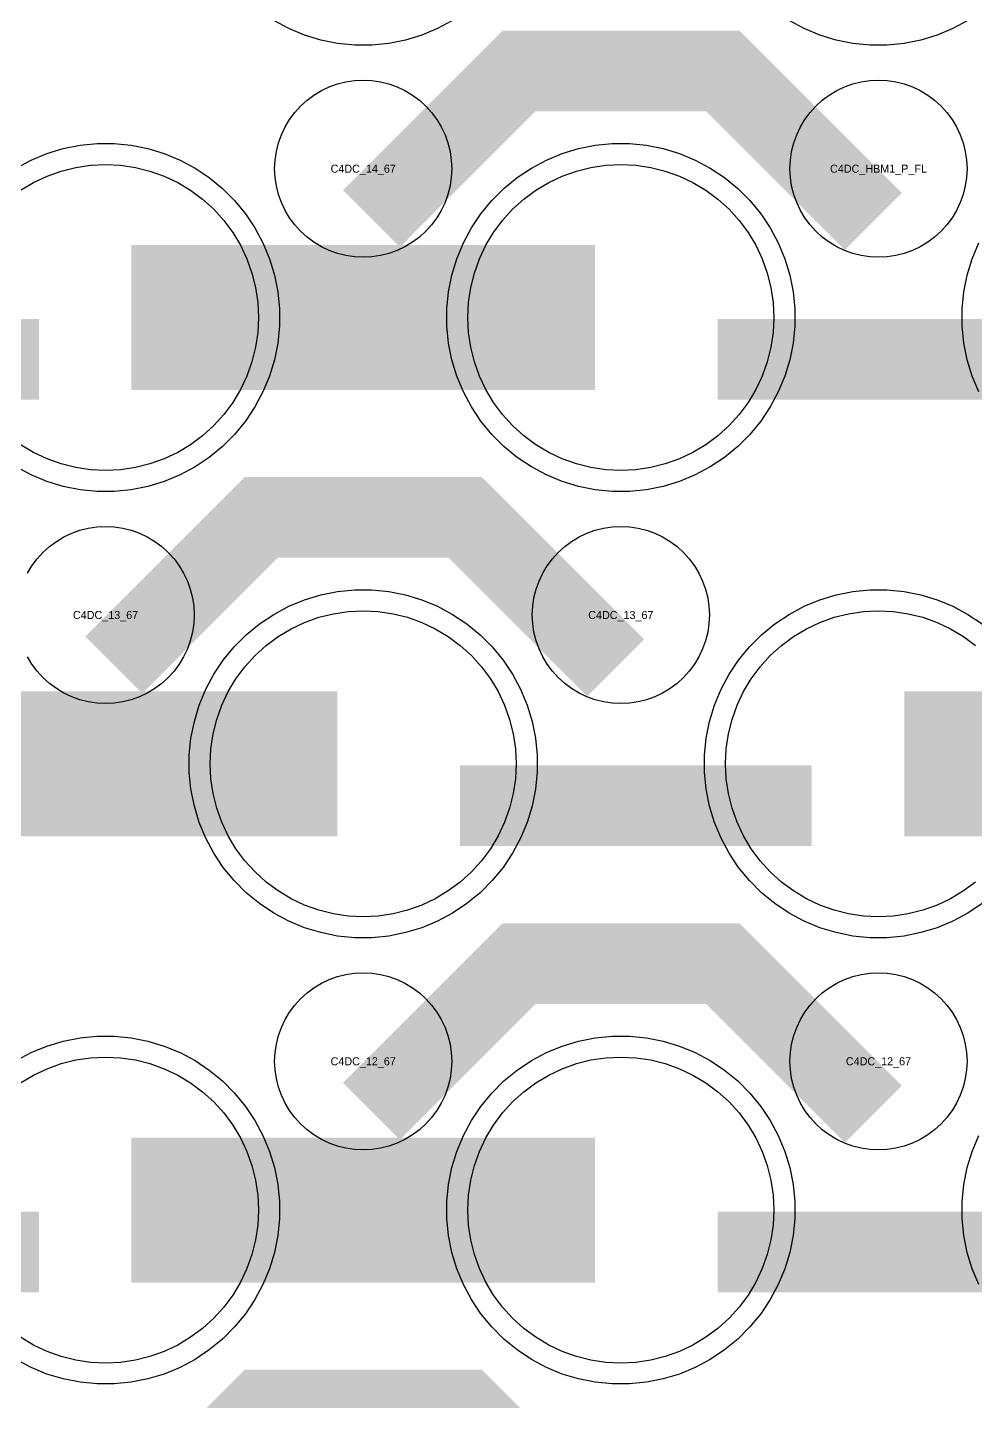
# Model space of a CAD drawing. Extents: x -11880 to 11880, y -14992 to 14992.
# Drawn here: x 9415.8 to 9710.1, y -13236.2 to -12809.6 of the extents above; entities that cross this region are included whole.
import ezdxf
from ezdxf.enums import TextEntityAlignment as Align

# ---------------------------------------------------------------- set-up
doc = ezdxf.new("R2010")
doc.units = 0
doc.header["$MEASUREMENT"] = 0
for name, color, linetype in [('GDS_775_DT_237', 138, 'CONTINUOUS'), ('RDL1_FS', 34, 'CONTINUOUS'), ('RDL_BS', 160, 'CONTINUOUS')]:
    doc.layers.add(name, color=color, linetype=linetype)

msp = doc.modelspace()

# ---------------------------------------------------------------- linework, layer by layer
at = {"layer": 'RDL1_FS', "color": 241, "true_color": 0xf7abae}
msp.add_lwpolyline([(9413.605, -12860.163), (9417.605, -12857.765), (9421.819, -12855.773), (9426.209, -12854.201), (9430.732, -12853.069), (9435.343, -12852.385), (9440, -12852.156), (9444.657, -12852.385), (9449.268, -12853.069), (9453.791, -12854.201), (9458.181, -12855.773), (9462.395, -12857.765), (9466.395, -12860.163), (9470.14, -12862.941), (9473.594, -12866.071), (9476.724, -12869.525), (9479.502, -12873.27), (9481.9, -12877.27), (9483.892, -12881.484), (9485.464, -12885.874), (9486.596, -12890.397), (9487.28, -12895.008), (9487.509, -12899.665), (9487.28, -12904.322), (9486.596, -12908.933), (9485.464, -12913.456), (9483.892, -12917.846), (9481.9, -12922.06), (9479.502, -12926.06), (9476.724, -12929.805), (9473.594, -12933.259), (9470.14, -12936.389), (9466.395, -12939.167), (9462.395, -12941.565), (9458.181, -12943.557), (9453.791, -12945.129), (9449.268, -12946.261), (9444.657, -12946.945), (9440, -12947.174), (9435.343, -12946.945), (9430.732, -12946.261), (9426.209, -12945.129), (9421.819, -12943.557), (9417.605, -12941.565), (9413.605, -12939.167)], dxfattribs=at)
msp.add_lwpolyline([(9600, -12947.174), (9595.343, -12946.945), (9590.732, -12946.261), (9586.209, -12945.129), (9581.819, -12943.557), (9577.605, -12941.565), (9573.605, -12939.167), (9569.86, -12936.389), (9566.406, -12933.259), (9563.276, -12929.805), (9560.498, -12926.06), (9558.1, -12922.06), (9556.108, -12917.846), (9554.536, -12913.456), (9553.404, -12908.933), (9552.72, -12904.322), (9552.491, -12899.665), (9552.72, -12895.008), (9553.404, -12890.397), (9554.536, -12885.874), (9556.108, -12881.484), (9558.1, -12877.27), (9560.498, -12873.27), (9563.276, -12869.525), (9566.406, -12866.071), (9569.86, -12862.941), (9573.605, -12860.163), (9577.605, -12857.765), (9581.819, -12855.773), (9586.209, -12854.201), (9590.732, -12853.069), (9595.343, -12852.385), (9600, -12852.156), (9604.657, -12852.385), (9609.268, -12853.069), (9613.791, -12854.201), (9618.181, -12855.773), (9622.395, -12857.765), (9626.395, -12860.163), (9630.14, -12862.941), (9633.594, -12866.071), (9636.724, -12869.525), (9639.502, -12873.27), (9641.9, -12877.27), (9643.892, -12881.484), (9645.464, -12885.874), (9646.596, -12890.397), (9647.28, -12895.008), (9647.509, -12899.665), (9647.28, -12904.322), (9646.596, -12908.933), (9645.464, -12913.456), (9643.892, -12917.846), (9641.9, -12922.06), (9639.502, -12926.06), (9636.724, -12929.805), (9633.594, -12933.259), (9630.14, -12936.389), (9626.395, -12939.167), (9622.395, -12941.565), (9618.181, -12943.557), (9613.791, -12945.129), (9609.268, -12946.261), (9604.657, -12946.945)], close=True, dxfattribs=at)
for points in [[(9448.002, -12899.665, 45, 45, 0), (9520.002, -12899.665, 45, 45, 0)], [(9520.002, -12899.665, 45, 45, 0), (9592.002, -12899.665, 45, 45, 0)]]:
    msp.add_lwpolyline(points, format="xyseb", dxfattribs=at)
at = {"layer": 'RDL1_FS'}
for points in [[(9520, -13085.739), (9515.343, -13085.51), (9510.732, -13084.826), (9506.209, -13083.694), (9501.819, -13082.122), (9497.605, -13080.13), (9493.605, -13077.732), (9489.86, -13074.954), (9486.406, -13071.824), (9483.276, -13068.37), (9480.498, -13064.625), (9478.1, -13060.625), (9476.108, -13056.411), (9474.536, -13052.021), (9473.404, -13047.498), (9472.72, -13042.887), (9472.491, -13038.23), (9472.72, -13033.573), (9473.404, -13028.962), (9474.536, -13024.439), (9476.108, -13020.049), (9478.1, -13015.835), (9480.498, -13011.835), (9483.276, -13008.09), (9486.406, -13004.636), (9489.86, -13001.506), (9493.605, -12998.728), (9497.605, -12996.33), (9501.819, -12994.338), (9506.209, -12992.766), (9510.732, -12991.634), (9515.343, -12990.95), (9520, -12990.721), (9524.657, -12990.95), (9529.268, -12991.634), (9533.791, -12992.766), (9538.181, -12994.338), (9542.395, -12996.33), (9546.395, -12998.728), (9550.14, -13001.506), (9553.594, -13004.636), (9556.724, -13008.09), (9559.502, -13011.835), (9561.9, -13015.835), (9563.892, -13020.049), (9565.464, -13024.439), (9566.596, -13028.962), (9567.28, -13033.573), (9567.509, -13038.23), (9567.28, -13042.887), (9566.596, -13047.498), (9565.464, -13052.021), (9563.892, -13056.411), (9561.9, -13060.625), (9559.502, -13064.625), (9556.724, -13068.37), (9553.594, -13071.824), (9550.14, -13074.954), (9546.395, -13077.732), (9542.395, -13080.13), (9538.181, -13082.122), (9533.791, -13083.694), (9529.268, -13084.826), (9524.657, -13085.51)], [(9600, -13224.304), (9595.343, -13224.075), (9590.732, -13223.391), (9586.209, -13222.259), (9581.819, -13220.687), (9577.605, -13218.695), (9573.605, -13216.297), (9569.86, -13213.519), (9566.406, -13210.389), (9563.276, -13206.935), (9560.498, -13203.19), (9558.1, -13199.19), (9556.108, -13194.976), (9554.536, -13190.586), (9553.404, -13186.063), (9552.72, -13181.452), (9552.491, -13176.795), (9552.72, -13172.138), (9553.404, -13167.527), (9554.536, -13163.004), (9556.108, -13158.614), (9558.1, -13154.4), (9560.498, -13150.4), (9563.276, -13146.655), (9566.406, -13143.201), (9569.86, -13140.071), (9573.605, -13137.293), (9577.605, -13134.895), (9581.819, -13132.903), (9586.209, -13131.331), (9590.732, -13130.199), (9595.343, -13129.515), (9600, -13129.286), (9604.657, -13129.515), (9609.268, -13130.199), (9613.791, -13131.331), (9618.181, -13132.903), (9622.395, -13134.895), (9626.395, -13137.293), (9630.14, -13140.071), (9633.594, -13143.201), (9636.724, -13146.655), (9639.502, -13150.4), (9641.9, -13154.4), (9643.892, -13158.614), (9645.464, -13163.004), (9646.596, -13167.527), (9647.28, -13172.138), (9647.509, -13176.795), (9647.28, -13181.452), (9646.596, -13186.063), (9645.464, -13190.586), (9643.892, -13194.976), (9641.9, -13199.19), (9639.502, -13203.19), (9636.724, -13206.935), (9633.594, -13210.389), (9630.14, -13213.519), (9626.395, -13216.297), (9622.395, -13218.695), (9618.181, -13220.687), (9613.791, -13222.259), (9609.268, -13223.391), (9604.657, -13224.075)]]:
    msp.add_lwpolyline(points, close=True, dxfattribs=at)
for points in [[(9710.14, -13074.954), (9706.395, -13077.732), (9702.395, -13080.13), (9698.181, -13082.122), (9693.791, -13083.694), (9689.268, -13084.826), (9684.657, -13085.51), (9680, -13085.739), (9675.343, -13085.51), (9670.732, -13084.826), (9666.209, -13083.694), (9661.819, -13082.122), (9657.605, -13080.13), (9653.605, -13077.732), (9649.86, -13074.954), (9646.406, -13071.824), (9643.276, -13068.37), (9640.498, -13064.625), (9638.1, -13060.625), (9636.108, -13056.411), (9634.536, -13052.021), (9633.404, -13047.498), (9632.72, -13042.887), (9632.491, -13038.23), (9632.72, -13033.573), (9633.404, -13028.962), (9634.536, -13024.439), (9636.108, -13020.049), (9638.1, -13015.835), (9640.498, -13011.835), (9643.276, -13008.09), (9646.406, -13004.636), (9649.86, -13001.506), (9653.605, -12998.728), (9657.605, -12996.33), (9661.819, -12994.338), (9666.209, -12992.766), (9670.732, -12991.634), (9675.343, -12990.95), (9680, -12990.721), (9684.657, -12990.95), (9689.268, -12991.634), (9693.791, -12992.766), (9698.181, -12994.338), (9702.395, -12996.33), (9706.395, -12998.728), (9710.14, -13001.506)], [(9413.605, -13137.293), (9417.605, -13134.895), (9421.819, -13132.903), (9426.209, -13131.331), (9430.732, -13130.199), (9435.343, -13129.515), (9440, -13129.286), (9444.657, -13129.515), (9449.268, -13130.199), (9453.791, -13131.331), (9458.181, -13132.903), (9462.395, -13134.895), (9466.395, -13137.293), (9470.14, -13140.071), (9473.594, -13143.201), (9476.724, -13146.655), (9479.502, -13150.4), (9481.9, -13154.4), (9483.892, -13158.614), (9485.464, -13163.004), (9486.596, -13167.527), (9487.28, -13172.138), (9487.509, -13176.795), (9487.28, -13181.452), (9486.596, -13186.063), (9485.464, -13190.586), (9483.892, -13194.976), (9481.9, -13199.19), (9479.502, -13203.19), (9476.724, -13206.935), (9473.594, -13210.389), (9470.14, -13213.519), (9466.395, -13216.297), (9462.395, -13218.695), (9458.181, -13220.687), (9453.791, -13222.259), (9449.268, -13223.391), (9444.657, -13224.075), (9440, -13224.304), (9435.343, -13224.075), (9430.732, -13223.391), (9426.209, -13222.259), (9421.819, -13220.687), (9417.605, -13218.695), (9413.605, -13216.297)]]:
    msp.add_lwpolyline(points, dxfattribs=at)
for points in [[(9368.002, -13038.23, 45, 45, 0), (9440.002, -13038.23, 45, 45, 0)], [(9440.002, -13038.23, 45, 45, 0), (9512.002, -13038.23, 45, 45, 0)], [(9688.002, -13038.23, 45, 45, 0), (9760.002, -13038.23, 45, 45, 0)], [(9448.002, -13176.795, 45, 45, 0), (9520.002, -13176.795, 45, 45, 0)], [(9520.002, -13176.795, 45, 45, 0), (9592.002, -13176.795, 45, 45, 0)]]:
    msp.add_lwpolyline(points, format="xyseb", dxfattribs=at)
at = {"layer": 'RDL_BS'}
for points in [[(9547.777, -12807.488), (9543.115, -12809.98), (9538.205, -12812.011), (9533.165, -12813.542), (9527.938, -12814.588), (9522.644, -12815.105), (9517.356, -12815.105), (9512.062, -12814.588), (9506.835, -12813.542), (9501.795, -12812.011), (9496.885, -12809.98), (9492.223, -12807.488)], [(9707.777, -12807.488), (9703.115, -12809.98), (9698.205, -12812.011), (9693.165, -12813.542), (9687.938, -12814.588), (9682.644, -12815.105), (9677.356, -12815.105), (9672.062, -12814.588), (9666.835, -12813.542), (9661.795, -12812.011), (9656.885, -12809.98), (9652.223, -12807.488)], [(9415.75, -12979.086), (9417.143, -12976.762), (9418.746, -12974.599), (9420.558, -12972.6), (9422.557, -12970.788), (9424.72, -12969.185), (9427.044, -12967.792), (9429.481, -12966.64), (9432.016, -12965.733), (9434.635, -12965.076), (9437.307, -12964.68), (9440, -12964.548), (9442.693, -12964.68), (9445.365, -12965.076), (9447.984, -12965.733), (9450.519, -12966.64), (9452.956, -12967.792), (9455.28, -12969.185), (9457.443, -12970.788), (9459.442, -12972.6), (9461.254, -12974.599), (9462.857, -12976.762), (9464.25, -12979.086), (9465.402, -12981.523), (9466.309, -12984.058), (9466.966, -12986.677), (9467.362, -12989.349), (9467.494, -12992.042), (9467.362, -12994.735), (9466.966, -12997.407), (9466.309, -13000.026), (9465.402, -13002.561), (9464.25, -13004.998), (9462.857, -13007.322), (9461.254, -13009.485), (9459.442, -13011.484), (9457.443, -13013.296), (9455.28, -13014.899), (9452.956, -13016.292), (9450.519, -13017.444), (9447.984, -13018.351), (9445.365, -13019.008), (9442.693, -13019.404), (9440, -13019.536), (9437.307, -13019.404), (9434.635, -13019.008), (9432.016, -13018.351), (9429.481, -13017.444), (9427.044, -13016.292), (9424.72, -13014.899), (9422.557, -13013.296), (9420.558, -13011.484), (9418.746, -13009.485), (9417.143, -13007.322), (9415.75, -13004.998)], [(9712.191, -13081.666), (9707.777, -13084.613), (9703.115, -13087.105), (9698.205, -13089.136), (9693.165, -13090.667), (9687.938, -13091.713), (9682.644, -13092.23), (9677.356, -13092.23), (9672.062, -13091.713), (9666.835, -13090.667), (9661.795, -13089.136), (9656.885, -13087.105), (9652.223, -13084.613), (9647.809, -13081.666), (9643.708, -13078.304), (9639.926, -13074.522), (9636.564, -13070.421), (9633.617, -13066.007), (9631.125, -13061.345), (9629.094, -13056.435), (9627.563, -13051.395), (9626.517, -13046.168), (9626, -13040.874), (9626, -13035.586), (9626.517, -13030.292), (9627.563, -13025.065), (9629.094, -13020.025), (9631.125, -13015.115), (9633.617, -13010.453), (9636.564, -13006.039), (9639.926, -13001.938), (9643.708, -12998.156), (9647.809, -12994.794), (9652.223, -12991.847), (9656.885, -12989.355), (9661.795, -12987.324), (9666.835, -12985.793), (9672.062, -12984.747), (9677.356, -12984.23), (9682.644, -12984.23), (9687.938, -12984.747), (9693.165, -12985.793), (9698.205, -12987.324), (9703.115, -12989.355), (9707.777, -12991.847), (9712.191, -12994.794)], [(9412.223, -13130.412), (9416.885, -13127.92), (9421.795, -13125.889), (9426.835, -13124.358), (9432.062, -13123.312), (9437.356, -13122.795), (9442.644, -13122.795), (9447.938, -13123.312), (9453.165, -13124.358), (9458.205, -13125.889), (9463.115, -13127.92), (9467.777, -13130.412), (9472.191, -13133.359), (9476.292, -13136.721), (9480.074, -13140.503), (9483.436, -13144.604), (9486.383, -13149.018), (9488.875, -13153.68), (9490.906, -13158.59), (9492.437, -13163.63), (9493.483, -13168.857), (9494, -13174.151), (9494, -13179.439), (9493.483, -13184.733), (9492.437, -13189.96), (9490.906, -13195), (9488.875, -13199.91), (9486.383, -13204.572), (9483.436, -13208.986), (9480.074, -13213.087), (9476.292, -13216.869), (9472.191, -13220.231), (9467.777, -13223.178), (9463.115, -13225.67), (9458.205, -13227.701), (9453.165, -13229.232), (9447.938, -13230.278), (9442.644, -13230.795), (9437.356, -13230.795), (9432.062, -13230.278), (9426.835, -13229.232), (9421.795, -13227.701), (9416.885, -13225.67), (9412.223, -13223.178)], [(9711.125, -13199.91), (9709.094, -13195), (9707.563, -13189.96), (9706.517, -13184.733), (9706, -13179.439), (9706, -13174.151), (9706.517, -13168.857), (9707.563, -13163.63), (9709.094, -13158.59), (9711.125, -13153.68)]]:
    msp.add_lwpolyline(points, dxfattribs=at)
for points in [[(9522.562, -12868.979, 25, 25, 0), (9568.377, -12823.164, 25, 25, 0), (9601.93, -12823.164, 25, 25, 0)], [(9678.401, -12869.878, 25, 25, 0), (9631.687, -12823.164, 25, 25, 0), (9601.929, -12823.164, 25, 25, 0)], [(9442.562, -13007.544, 25, 25, 0), (9488.377, -12961.729, 25, 25, 0), (9521.93, -12961.729, 25, 25, 0)], [(9598.401, -13008.443, 25, 25, 0), (9551.687, -12961.729, 25, 25, 0), (9521.929, -12961.729, 25, 25, 0)], [(9550.016, -13051.243, 25, 25, 0), (9659.281, -13051.243, 25, 25, 0)], [(9522.562, -13146.109, 25, 25, 0), (9568.377, -13100.294, 25, 25, 0), (9601.93, -13100.294, 25, 25, 0)], [(9678.401, -13147.008, 25, 25, 0), (9631.687, -13100.294, 25, 25, 0), (9601.929, -13100.294, 25, 25, 0)], [(9310.016, -13189.808, 25, 25, 0), (9419.281, -13189.808, 25, 25, 0)], [(9630.016, -13189.808, 25, 25, 0), (9739.281, -13189.808, 25, 25, 0)], [(9442.562, -13284.674, 25, 25, 0), (9488.377, -13238.859, 25, 25, 0), (9521.93, -13238.859, 25, 25, 0)], [(9598.401, -13285.573, 25, 25, 0), (9551.687, -13238.859, 25, 25, 0), (9521.929, -13238.859, 25, 25, 0)]]:
    msp.add_lwpolyline(points, format="xyseb", dxfattribs=at)
for points in [[(9520, -12880.971), (9517.307, -12880.839), (9514.635, -12880.443), (9512.016, -12879.786), (9509.481, -12878.879), (9507.044, -12877.727), (9504.72, -12876.334), (9502.557, -12874.731), (9500.558, -12872.919), (9498.746, -12870.92), (9497.143, -12868.757), (9495.75, -12866.433), (9494.598, -12863.996), (9493.691, -12861.461), (9493.034, -12858.842), (9492.638, -12856.17), (9492.506, -12853.477), (9492.638, -12850.784), (9493.034, -12848.112), (9493.691, -12845.493), (9494.598, -12842.958), (9495.75, -12840.521), (9497.143, -12838.197), (9498.746, -12836.034), (9500.558, -12834.035), (9502.557, -12832.223), (9504.72, -12830.62), (9507.044, -12829.227), (9509.481, -12828.075), (9512.016, -12827.168), (9514.635, -12826.511), (9517.307, -12826.115), (9520, -12825.983), (9522.693, -12826.115), (9525.365, -12826.511), (9527.984, -12827.168), (9530.519, -12828.075), (9532.956, -12829.227), (9535.28, -12830.62), (9537.443, -12832.223), (9539.442, -12834.035), (9541.254, -12836.034), (9542.857, -12838.197), (9544.25, -12840.521), (9545.402, -12842.958), (9546.309, -12845.493), (9546.966, -12848.112), (9547.362, -12850.784), (9547.494, -12853.477), (9547.362, -12856.17), (9546.966, -12858.842), (9546.309, -12861.461), (9545.402, -12863.996), (9544.25, -12866.433), (9542.857, -12868.757), (9541.254, -12870.92), (9539.442, -12872.919), (9537.443, -12874.731), (9535.28, -12876.334), (9532.956, -12877.727), (9530.519, -12878.879), (9527.984, -12879.786), (9525.365, -12880.443), (9522.693, -12880.839)], [(9680, -12880.971), (9677.307, -12880.839), (9674.635, -12880.443), (9672.016, -12879.786), (9669.481, -12878.879), (9667.044, -12877.727), (9664.72, -12876.334), (9662.557, -12874.731), (9660.558, -12872.919), (9658.746, -12870.92), (9657.143, -12868.757), (9655.75, -12866.433), (9654.598, -12863.996), (9653.691, -12861.461), (9653.034, -12858.842), (9652.638, -12856.17), (9652.506, -12853.477), (9652.638, -12850.784), (9653.034, -12848.112), (9653.691, -12845.493), (9654.598, -12842.958), (9655.75, -12840.521), (9657.143, -12838.197), (9658.746, -12836.034), (9660.558, -12834.035), (9662.557, -12832.223), (9664.72, -12830.62), (9667.044, -12829.227), (9669.481, -12828.075), (9672.016, -12827.168), (9674.635, -12826.511), (9677.307, -12826.115), (9680, -12825.983), (9682.693, -12826.115), (9685.365, -12826.511), (9687.984, -12827.168), (9690.519, -12828.075), (9692.956, -12829.227), (9695.28, -12830.62), (9697.443, -12832.223), (9699.442, -12834.035), (9701.254, -12836.034), (9702.857, -12838.197), (9704.25, -12840.521), (9705.402, -12842.958), (9706.309, -12845.493), (9706.966, -12848.112), (9707.362, -12850.784), (9707.494, -12853.477), (9707.362, -12856.17), (9706.966, -12858.842), (9706.309, -12861.461), (9705.402, -12863.996), (9704.25, -12866.433), (9702.857, -12868.757), (9701.254, -12870.92), (9699.442, -12872.919), (9697.443, -12874.731), (9695.28, -12876.334), (9692.956, -12877.727), (9690.519, -12878.879), (9687.984, -12879.786), (9685.365, -12880.443), (9682.693, -12880.839)], [(9600, -13019.536), (9597.307, -13019.404), (9594.635, -13019.008), (9592.016, -13018.351), (9589.481, -13017.444), (9587.044, -13016.292), (9584.72, -13014.899), (9582.557, -13013.296), (9580.558, -13011.484), (9578.746, -13009.485), (9577.143, -13007.322), (9575.75, -13004.998), (9574.598, -13002.561), (9573.691, -13000.026), (9573.034, -12997.407), (9572.638, -12994.735), (9572.506, -12992.042), (9572.638, -12989.349), (9573.034, -12986.677), (9573.691, -12984.058), (9574.598, -12981.523), (9575.75, -12979.086), (9577.143, -12976.762), (9578.746, -12974.599), (9580.558, -12972.6), (9582.557, -12970.788), (9584.72, -12969.185), (9587.044, -12967.792), (9589.481, -12966.64), (9592.016, -12965.733), (9594.635, -12965.076), (9597.307, -12964.68), (9600, -12964.548), (9602.693, -12964.68), (9605.365, -12965.076), (9607.984, -12965.733), (9610.519, -12966.64), (9612.956, -12967.792), (9615.28, -12969.185), (9617.443, -12970.788), (9619.442, -12972.6), (9621.254, -12974.599), (9622.857, -12976.762), (9624.25, -12979.086), (9625.402, -12981.523), (9626.309, -12984.058), (9626.966, -12986.677), (9627.362, -12989.349), (9627.494, -12992.042), (9627.362, -12994.735), (9626.966, -12997.407), (9626.309, -13000.026), (9625.402, -13002.561), (9624.25, -13004.998), (9622.857, -13007.322), (9621.254, -13009.485), (9619.442, -13011.484), (9617.443, -13013.296), (9615.28, -13014.899), (9612.956, -13016.292), (9610.519, -13017.444), (9607.984, -13018.351), (9605.365, -13019.008), (9602.693, -13019.404)], [(9517.356, -13092.23), (9512.062, -13091.713), (9506.835, -13090.667), (9501.795, -13089.136), (9496.885, -13087.105), (9492.223, -13084.613), (9487.809, -13081.666), (9483.708, -13078.304), (9479.926, -13074.522), (9476.564, -13070.421), (9473.617, -13066.007), (9471.125, -13061.345), (9469.094, -13056.435), (9467.563, -13051.395), (9466.517, -13046.168), (9466, -13040.874), (9466, -13035.586), (9466.517, -13030.292), (9467.563, -13025.065), (9469.094, -13020.025), (9471.125, -13015.115), (9473.617, -13010.453), (9476.564, -13006.039), (9479.926, -13001.938), (9483.708, -12998.156), (9487.809, -12994.794), (9492.223, -12991.847), (9496.885, -12989.355), (9501.795, -12987.324), (9506.835, -12985.793), (9512.062, -12984.747), (9517.356, -12984.23), (9522.644, -12984.23), (9527.938, -12984.747), (9533.165, -12985.793), (9538.205, -12987.324), (9543.115, -12989.355), (9547.777, -12991.847), (9552.191, -12994.794), (9556.292, -12998.156), (9560.074, -13001.938), (9563.436, -13006.039), (9566.383, -13010.453), (9568.875, -13015.115), (9570.906, -13020.025), (9572.437, -13025.065), (9573.483, -13030.292), (9574, -13035.586), (9574, -13040.874), (9573.483, -13046.168), (9572.437, -13051.395), (9570.906, -13056.435), (9568.875, -13061.345), (9566.383, -13066.007), (9563.436, -13070.421), (9560.074, -13074.522), (9556.292, -13078.304), (9552.191, -13081.666), (9547.777, -13084.613), (9543.115, -13087.105), (9538.205, -13089.136), (9533.165, -13090.667), (9527.938, -13091.713), (9522.644, -13092.23)], [(9520, -13158.101), (9517.307, -13157.969), (9514.635, -13157.573), (9512.016, -13156.916), (9509.481, -13156.009), (9507.044, -13154.857), (9504.72, -13153.464), (9502.557, -13151.861), (9500.558, -13150.049), (9498.746, -13148.05), (9497.143, -13145.887), (9495.75, -13143.563), (9494.598, -13141.126), (9493.691, -13138.591), (9493.034, -13135.972), (9492.638, -13133.3), (9492.506, -13130.607), (9492.638, -13127.914), (9493.034, -13125.242), (9493.691, -13122.623), (9494.598, -13120.088), (9495.75, -13117.651), (9497.143, -13115.327), (9498.746, -13113.164), (9500.558, -13111.165), (9502.557, -13109.353), (9504.72, -13107.75), (9507.044, -13106.357), (9509.481, -13105.205), (9512.016, -13104.298), (9514.635, -13103.641), (9517.307, -13103.245), (9520, -13103.113), (9522.693, -13103.245), (9525.365, -13103.641), (9527.984, -13104.298), (9530.519, -13105.205), (9532.956, -13106.357), (9535.28, -13107.75), (9537.443, -13109.353), (9539.442, -13111.165), (9541.254, -13113.164), (9542.857, -13115.327), (9544.25, -13117.651), (9545.402, -13120.088), (9546.309, -13122.623), (9546.966, -13125.242), (9547.362, -13127.914), (9547.494, -13130.607), (9547.362, -13133.3), (9546.966, -13135.972), (9546.309, -13138.591), (9545.402, -13141.126), (9544.25, -13143.563), (9542.857, -13145.887), (9541.254, -13148.05), (9539.442, -13150.049), (9537.443, -13151.861), (9535.28, -13153.464), (9532.956, -13154.857), (9530.519, -13156.009), (9527.984, -13156.916), (9525.365, -13157.573), (9522.693, -13157.969)], [(9680, -13158.101), (9677.307, -13157.969), (9674.635, -13157.573), (9672.016, -13156.916), (9669.481, -13156.009), (9667.044, -13154.857), (9664.72, -13153.464), (9662.557, -13151.861), (9660.558, -13150.049), (9658.746, -13148.05), (9657.143, -13145.887), (9655.75, -13143.563), (9654.598, -13141.126), (9653.691, -13138.591), (9653.034, -13135.972), (9652.638, -13133.3), (9652.506, -13130.607), (9652.638, -13127.914), (9653.034, -13125.242), (9653.691, -13122.623), (9654.598, -13120.088), (9655.75, -13117.651), (9657.143, -13115.327), (9658.746, -13113.164), (9660.558, -13111.165), (9662.557, -13109.353), (9664.72, -13107.75), (9667.044, -13106.357), (9669.481, -13105.205), (9672.016, -13104.298), (9674.635, -13103.641), (9677.307, -13103.245), (9680, -13103.113), (9682.693, -13103.245), (9685.365, -13103.641), (9687.984, -13104.298), (9690.519, -13105.205), (9692.956, -13106.357), (9695.28, -13107.75), (9697.443, -13109.353), (9699.442, -13111.165), (9701.254, -13113.164), (9702.857, -13115.327), (9704.25, -13117.651), (9705.402, -13120.088), (9706.309, -13122.623), (9706.966, -13125.242), (9707.362, -13127.914), (9707.494, -13130.607), (9707.362, -13133.3), (9706.966, -13135.972), (9706.309, -13138.591), (9705.402, -13141.126), (9704.25, -13143.563), (9702.857, -13145.887), (9701.254, -13148.05), (9699.442, -13150.049), (9697.443, -13151.861), (9695.28, -13153.464), (9692.956, -13154.857), (9690.519, -13156.009), (9687.984, -13156.916), (9685.365, -13157.573), (9682.693, -13157.969)], [(9597.356, -13230.795), (9592.062, -13230.278), (9586.835, -13229.232), (9581.795, -13227.701), (9576.885, -13225.67), (9572.223, -13223.178), (9567.809, -13220.231), (9563.708, -13216.869), (9559.926, -13213.087), (9556.564, -13208.986), (9553.617, -13204.572), (9551.125, -13199.91), (9549.094, -13195), (9547.563, -13189.96), (9546.517, -13184.733), (9546, -13179.439), (9546, -13174.151), (9546.517, -13168.857), (9547.563, -13163.63), (9549.094, -13158.59), (9551.125, -13153.68), (9553.617, -13149.018), (9556.564, -13144.604), (9559.926, -13140.503), (9563.708, -13136.721), (9567.809, -13133.359), (9572.223, -13130.412), (9576.885, -13127.92), (9581.795, -13125.889), (9586.835, -13124.358), (9592.062, -13123.312), (9597.356, -13122.795), (9602.644, -13122.795), (9607.938, -13123.312), (9613.165, -13124.358), (9618.205, -13125.889), (9623.115, -13127.92), (9627.777, -13130.412), (9632.191, -13133.359), (9636.292, -13136.721), (9640.074, -13140.503), (9643.436, -13144.604), (9646.383, -13149.018), (9648.875, -13153.68), (9650.906, -13158.59), (9652.437, -13163.63), (9653.483, -13168.857), (9654, -13174.151), (9654, -13179.439), (9653.483, -13184.733), (9652.437, -13189.96), (9650.906, -13195), (9648.875, -13199.91), (9646.383, -13204.572), (9643.436, -13208.986), (9640.074, -13213.087), (9636.292, -13216.869), (9632.191, -13220.231), (9627.777, -13223.178), (9623.115, -13225.67), (9618.205, -13227.701), (9613.165, -13229.232), (9607.938, -13230.278), (9602.644, -13230.795)]]:
    msp.add_lwpolyline(points, close=True, dxfattribs=at)
at = {"layer": 'RDL_BS', "color": 241, "true_color": 0xf7abae}
for points in [[(9412.223, -12853.282), (9416.885, -12850.79), (9421.795, -12848.759), (9426.835, -12847.228), (9432.062, -12846.182), (9437.356, -12845.665), (9442.644, -12845.665), (9447.938, -12846.182), (9453.165, -12847.228), (9458.205, -12848.759), (9463.115, -12850.79), (9467.777, -12853.282), (9472.191, -12856.229), (9476.292, -12859.591), (9480.074, -12863.373), (9483.436, -12867.474), (9486.383, -12871.888), (9488.875, -12876.55), (9490.906, -12881.46), (9492.437, -12886.5), (9493.483, -12891.727), (9494, -12897.021), (9494, -12902.309), (9493.483, -12907.603), (9492.437, -12912.83), (9490.906, -12917.87), (9488.875, -12922.78), (9486.383, -12927.442), (9483.436, -12931.856), (9480.074, -12935.957), (9476.292, -12939.739), (9472.191, -12943.101), (9467.777, -12946.048), (9463.115, -12948.54), (9458.205, -12950.571), (9453.165, -12952.102), (9447.938, -12953.148), (9442.644, -12953.665), (9437.356, -12953.665), (9432.062, -12953.148), (9426.835, -12952.102), (9421.795, -12950.571), (9416.885, -12948.54), (9412.223, -12946.048)], [(9711.125, -12922.78), (9709.094, -12917.87), (9707.563, -12912.83), (9706.517, -12907.603), (9706, -12902.309), (9706, -12897.021), (9706.517, -12891.727), (9707.563, -12886.5), (9709.094, -12881.46), (9711.125, -12876.55)]]:
    msp.add_lwpolyline(points, dxfattribs=at)
msp.add_lwpolyline([(9597.356, -12953.665), (9592.062, -12953.148), (9586.835, -12952.102), (9581.795, -12950.571), (9576.885, -12948.54), (9572.223, -12946.048), (9567.809, -12943.101), (9563.708, -12939.739), (9559.926, -12935.957), (9556.564, -12931.856), (9553.617, -12927.442), (9551.125, -12922.78), (9549.094, -12917.87), (9547.563, -12912.83), (9546.517, -12907.603), (9546, -12902.309), (9546, -12897.021), (9546.517, -12891.727), (9547.563, -12886.5), (9549.094, -12881.46), (9551.125, -12876.55), (9553.617, -12871.888), (9556.564, -12867.474), (9559.926, -12863.373), (9563.708, -12859.591), (9567.809, -12856.229), (9572.223, -12853.282), (9576.885, -12850.79), (9581.795, -12848.759), (9586.835, -12847.228), (9592.062, -12846.182), (9597.356, -12845.665), (9602.644, -12845.665), (9607.938, -12846.182), (9613.165, -12847.228), (9618.205, -12848.759), (9623.115, -12850.79), (9627.777, -12853.282), (9632.191, -12856.229), (9636.292, -12859.591), (9640.074, -12863.373), (9643.436, -12867.474), (9646.383, -12871.888), (9648.875, -12876.55), (9650.906, -12881.46), (9652.437, -12886.5), (9653.483, -12891.727), (9654, -12897.021), (9654, -12902.309), (9653.483, -12907.603), (9652.437, -12912.83), (9650.906, -12917.87), (9648.875, -12922.78), (9646.383, -12927.442), (9643.436, -12931.856), (9640.074, -12935.957), (9636.292, -12939.739), (9632.191, -12943.101), (9627.777, -12946.048), (9623.115, -12948.54), (9618.205, -12950.571), (9613.165, -12952.102), (9607.938, -12953.148), (9602.644, -12953.665)], close=True, dxfattribs=at)
for points in [[(9310.016, -12912.678, 25, 25, 0), (9419.281, -12912.678, 25, 25, 0)], [(9630.016, -12912.678, 25, 25, 0), (9739.281, -12912.678, 25, 25, 0)]]:
    msp.add_lwpolyline(points, format="xyseb", dxfattribs=at)

# ---------------------------------------------------------------- texts
at = {"layer": 'GDS_775_DT_237'}
for s, p in [('C4DC_14_67', (9520, -12853.477)), ('C4DC_14_67', (9520, -12853.477)), ('C4DC_HBM1_P_FL', (9680, -12853.477)), ('C4DC_HBM1_P_FL', (9680, -12853.477)), ('C4DC_13_67', (9440, -12992.042)), ('C4DC_13_67', (9440, -12992.042)), ('C4DC_13_67', (9600, -12992.042)), ('C4DC_13_67', (9600, -12992.042)), ('C4DC_12_67', (9520, -13130.607)), ('C4DC_12_67', (9520, -13130.607)), ('C4DC_12_67', (9680, -13130.607)), ('C4DC_12_67', (9680, -13130.607))]:
    msp.add_text(s, height=2.5, dxfattribs=at).set_placement(p, align=Align.MIDDLE_CENTER)

doc.saveas('drawing.dxf')
